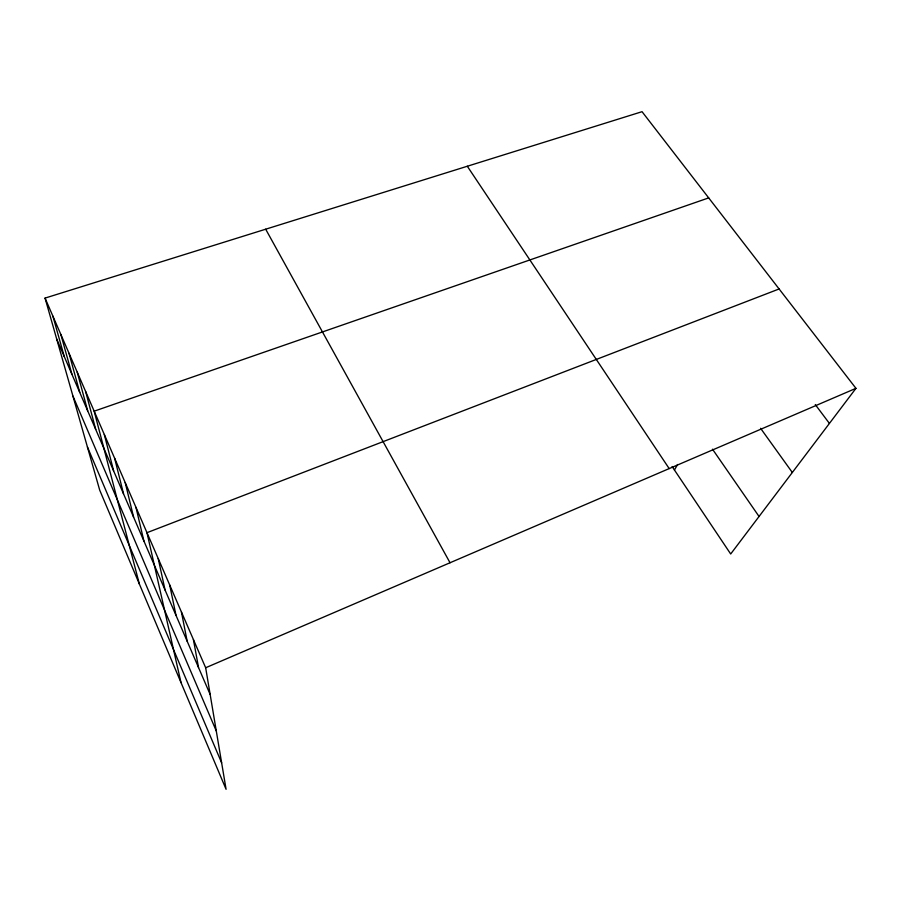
<?xml version="1.0" encoding="UTF-8"?>
<svg xmlns="http://www.w3.org/2000/svg" width="901" height="901" viewBox="0 0 901 901"><rect width="100%" height="100%" fill="white"/><g stroke="black" fill="none" stroke-linecap="round" stroke-linejoin="round"><path stroke-width="1.35" d="M674.444 469.995L677.608 464.511M45.05 298.096L205.665 667.754L226.083 789.31L99.696 490.11L45.05 298.096L642.041 111.69L855.95 388.342L730.688 553.991L672.123 466.538M205.665 667.754L855.95 388.342M779.106 288.962L146.976 532.682L181 682.586M708.693 197.893L94.177 411.171L139.373 584.039M815.292 404.583L829.416 423.425M760.579 428.302L792.328 472.484M712.5 449.194L759.047 516.476M467.304 166.246L669.184 468.588M265.682 229.203L450.038 562.753M56.718 339.091L210.158 694.48M72.947 396.102L216.274 730.936M87.42 446.964L221.623 762.787M52.9 316.161L64.275 356.593M60.885 334.53L71.956 374.377M68.994 353.215L79.75 392.442M77.249 372.203L87.679 410.8M85.64 391.518L95.731 429.45M104.313 434.485L113.627 470.896M114.652 458.282L123.516 493.804M125.205 482.576L133.607 517.174M135.983 507.364L143.89 540.994M158.216 558.552L165.086 590.087M169.692 584.963L176.01 615.394M181.428 611.959L187.16 641.208M193.411 639.552L198.535 667.562"/></g></svg>
